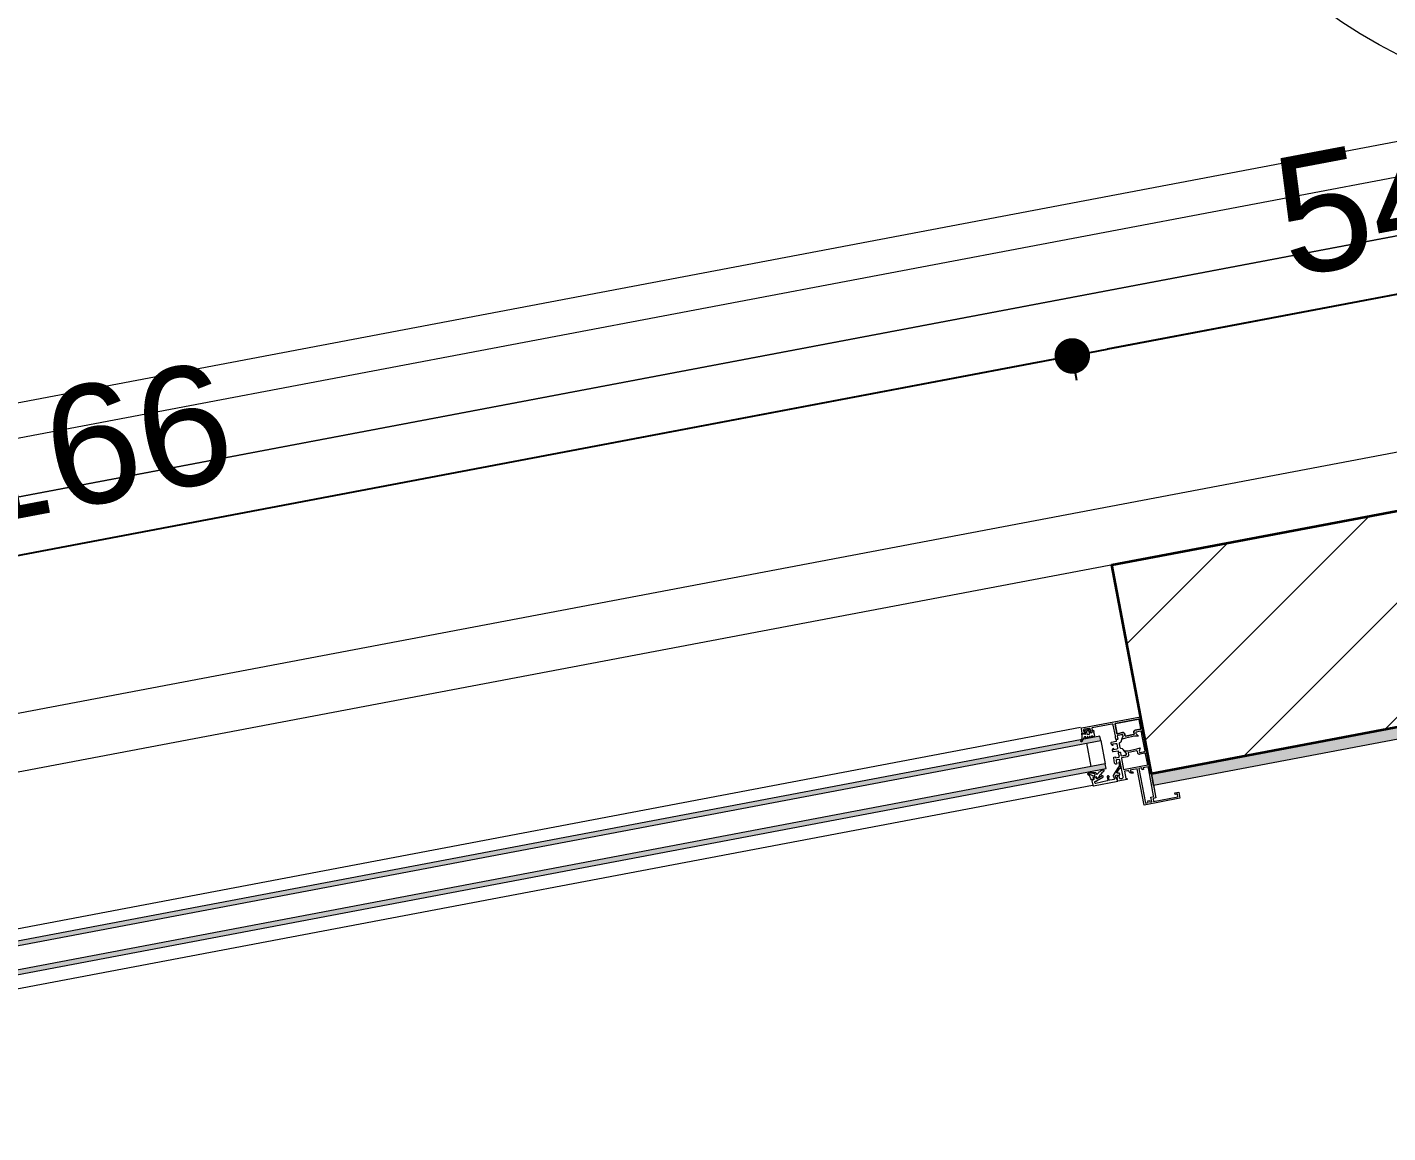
# Model space of a CAD drawing. Header units: centimetres. Extents: x 56941 to 84569, y -27946 to -11680.
# Drawn here: x 58206.9 to 58322.1, y -23819.9 to -23726.3 of the extents above; entities that cross this region are included whole.
import ezdxf

# ---------------------------------------------------------------- set-up
doc = ezdxf.new("R2010")
doc.units = ezdxf.units.CM
doc.header["$LTSCALE"] = 50.8
doc.header["$PDMODE"] = 1
doc.header["$PDSIZE"] = -2
doc.layers.get('0').update_dxf_attribs({"lineweight": 18})
for name, color, linetype, lineweight in [('0-PROJET-COTATIONS', 7, 'Continuous', 13), ('0-PROJET-DESSINS CRÉES', 7, 'Continuous', 9), ('0-PROJET-ISOLATION', 7, 'Continuous', 13), ('0-PROJET-MENUISERIES EXT', 7, 'Continuous', 5), ('0-PROJET-MUR BETON', 7, 'Continuous', 35), ('0-PROJET-NGF', 7, 'Continuous', 5)]:
    doc.layers.add(name, color=color, linetype=linetype, lineweight=lineweight)
doc.styles.add('Arial', font='Arial')
doc.styles.add('Futura Std Book', font='Futura Std Book')
doc.styles.add('Helvetica', font='Helvetica')
doc.dimstyles.new('IS cotation 1_20ème', dxfattribs={"dimtxt": 10.08724, "dimasz": 3.007568, "dimexe": 1, "dimexo": 15.875, "dimgap": 3, "dimtad": 1, "dimdec": 1, "dimtxsty": 'Helvetica', "dimblk": 'DOT', "dimblk1": 'DOT', "dimblk2": 'DOT', "dimcen": 0, "dimdle": 10, "dimazin": 0, "dimtfac": 1, "dimtdec": 1, "dimtix": 1, "dimtmove": 0, "dimatfit": 0, "dimldrblk": 'VW_FILLEDARROW', "dimfxl": 0, "dimfrac": 2, "dimtolj": 1, "dimarcsym": 0})

# ---------------------------------------------------------------- blocks, each defined once
blk = doc.blocks.new('Groupe-217-1')
at = {"color": 7, "lineweight": 13, "flags": 128}
blk.add_lwpolyline([(19483.99, -45876.03), (19483.39, -45876.14), (19483.41, -45876.23, 0.363988), (19483.49, -45876.29), (19483.62, -45876.29), (19483.64, -45876.39), (19483.57, -45876.4, -0.364152), (19483.29, -45876.24, 0.36415), (19483.18, -45876.18), (19482.91, -45876.23), (19483.02, -45876.84), (19483.12, -45876.82), (19483.14, -45876.92), (19482.35, -45877.07), (19482.29, -45876.73), (19482.38, -45876.61), (19482.43, -45876.59), (19482.47, -45876.77), (19482.47, -45876.79), (19482.49, -45876.81), (19482.5, -45876.83), (19482.52, -45876.84), (19482.54, -45876.85), (19482.56, -45876.85), (19482.59, -45876.85), (19482.71, -45876.83), (19482.73, -45876.82), (19482.75, -45876.81), (19482.77, -45876.79), (19482.78, -45876.78), (19482.79, -45876.75), (19482.79, -45876.73), (19482.79, -45876.71), (19482.53, -45875.3), (19482.52, -45875.28), (19482.51, -45875.26), (19482.49, -45875.25), (19482.47, -45875.24), (19482.45, -45875.23), (19482.43, -45875.22), (19482.41, -45875.23), (19482.28, -45875.25), (19482.26, -45875.26), (19482.24, -45875.27), (19482.22, -45875.28), (19482.21, -45875.3), (19482.2, -45875.32), (19482.2, -45875.34), (19482.2, -45875.37), (19482.25, -45875.61), (19482.2, -45875.62), (19482.18, -45875.62), (19482.15, -45875.62), (19482.13, -45875.61), (19482.12, -45875.6), (19482.1, -45875.58), (19482.09, -45875.56), (19482.08, -45875.54), (19482, -45875.1), (19482, -45875.08), (19482, -45875.07), (19482.01, -45875.06), (19482.02, -45875.05), (19482.04, -45875.04), (19482.14, -45875.02), (19482.15, -45875.1), (19482.43, -45875.05), (19482.45, -45875.04), (19482.46, -45875.03), (19482.47, -45875.01), (19482.47, -45874.99), (19482.46, -45874.96), (19482.47, -45874.96), (19482.47, -45874.95), (19482.48, -45874.93), (19482.47, -45874.89), (19482.46, -45874.87), (19482.45, -45874.86), (19482.44, -45874.86), (19482.41, -45874.68), (19482.41, -45874.66), (19482.42, -45874.65), (19482.43, -45874.64), (19482.53, -45874.62), (19482.54, -45874.62), (19482.56, -45874.63), (19482.56, -45874.65), (19482.61, -45874.88), (19482.62, -45874.9), (19482.63, -45874.91), (19482.65, -45874.92), (19482.67, -45874.92), (19483.05, -45874.85), (19483.07, -45874.84), (19483.08, -45874.83), (19483.09, -45874.81), (19483.09, -45874.79), (19483.08, -45874.72), (19482.9, -45874.51), (19482.89, -45874.51), (19482.89, -45874.5), (19482.9, -45874.49), (19482.9, -45874.49), (19482.91, -45874.49), (19483.2, -45874.49), (19483.96, -45874.34), (19484.23, -45874.24), (19484.23, -45874.24), (19484.24, -45874.24), (19484.25, -45874.24), (19484.25, -45874.25), (19484.25, -45874.26), (19484.16, -45874.52), (19484.17, -45874.59), (19484.18, -45874.6), (19484.19, -45874.62), (19484.21, -45874.63), (19484.23, -45874.63), (19484.61, -45874.55), (19484.63, -45874.55), (19484.64, -45874.53), (19484.65, -45874.51), (19484.65, -45874.5), (19484.61, -45874.26), (19484.39, -45873.11), (19484.35, -45872.87), (19484.34, -45872.86), (19484.32, -45872.84), (19484.31, -45872.83), (19484.29, -45872.83), (19483.9, -45872.91), (19483.89, -45872.91), (19483.87, -45872.93), (19483.86, -45872.95), (19483.86, -45872.97), (19483.88, -45873.03), (19484.06, -45873.24), (19484.06, -45873.25), (19484.06, -45873.26), (19484.06, -45873.26), (19484.05, -45873.27), (19484.05, -45873.27), (19483.76, -45873.27), (19482.99, -45873.42), (19482.72, -45873.52), (19482.72, -45873.52), (19482.71, -45873.52), (19482.71, -45873.51), (19482.7, -45873.51), (19482.7, -45873.5), (19482.8, -45873.24), (19482.78, -45873.17), (19482.78, -45873.15), (19482.76, -45873.14), (19482.74, -45873.13), (19482.73, -45873.13), (19482.34, -45873.2), (19482.32, -45873.21), (19482.31, -45873.22), (19482.3, -45873.24), (19482.3, -45873.26), (19482.35, -45873.5), (19482.35, -45873.51), (19482.34, -45873.52), (19482.32, -45873.53), (19482.22, -45873.55), (19482.21, -45873.55), (19482.2, -45873.54), (19482.19, -45873.53), (19482.15, -45873.34), (19482.14, -45873.24), (19481.96, -45872.32), (19481.95, -45872.29), (19481.94, -45872.27), (19481.92, -45872.25), (19481.9, -45872.24), (19481.87, -45872.24), (19481.84, -45872.24), (19480.18, -45872.55), (19480.17, -45872.56), (19480.15, -45872.57), (19480.14, -45872.59), (19480.14, -45872.61), (19480.17, -45872.73), (19480.17, -45872.75), (19480.19, -45872.76), (19480.2, -45872.77), (19480.22, -45872.77), (19480.25, -45872.76), (19480.27, -45872.76), (19480.29, -45872.77), (19480.3, -45872.79), (19480.31, -45872.8), (19480.32, -45872.82), (19480.32, -45872.84), (19480.31, -45872.86), (19480.29, -45872.87), (19480.28, -45872.88), (19480.02, -45872.93), (19480, -45872.93), (19479.98, -45872.92), (19479.97, -45872.91), (19479.96, -45872.89), (19479.95, -45872.84), (19480.05, -45872.82), (19480.02, -45872.67), (19480.02, -45872.65), (19480, -45872.63), (19479.98, -45872.61), (19479.96, -45872.6), (19479.93, -45872.59), (19479.91, -45872.6), (19479.51, -45872.67), (19479.49, -45872.68), (19479.47, -45872.69), (19479.45, -45872.71), (19479.44, -45872.73), (19479.43, -45872.76), (19479.43, -45872.79), (19479.46, -45872.93), (19479.56, -45872.92), (19479.57, -45872.96), (19479.57, -45872.98), (19479.56, -45873), (19479.55, -45873.02), (19479.53, -45873.02), (19479.4, -45873.05), (19479.38, -45873.05), (19479.36, -45873.04), (19479.35, -45873.03), (19479.34, -45873.01), (19479.27, -45872.61), (19479.27, -45872.59), (19479.28, -45872.58), (19479.29, -45872.56), (19479.31, -45872.56), (19484.27, -45871.62), (19484.32, -45871.88), (19484.49, -45872.79), (19484.51, -45872.89), (19484.82, -45874.51), (19484.82, -45874.54), (19485.12, -45876.08), (19485.57, -45878.49), (19485.33, -45878.54), (19485.37, -45878.79), (19487.44, -45878.4), (19487.39, -45878.15), (19487.19, -45878.19), (19487.17, -45878.07), (19487.52, -45878), (19487.61, -45878.51), (19484.57, -45879.09)], format="xyb", close=True, dxfattribs=at)
for points in [[(19482.92, -45873.05), (19482.93, -45873.08), (19482.95, -45873.21), (19482.96, -45873.23), (19482.97, -45873.24), (19482.99, -45873.25), (19483.01, -45873.25), (19483.68, -45873.12), (19483.7, -45873.11), (19483.71, -45873.1), (19483.72, -45873.08), (19483.72, -45873.06), (19483.7, -45872.94), (19483.69, -45872.9), (19483.7, -45872.87), (19483.71, -45872.84), (19483.73, -45872.81), (19483.75, -45872.79), (19483.78, -45872.77), (19483.82, -45872.76), (19484.26, -45872.68), (19484.28, -45872.67), (19484.29, -45872.66), (19484.3, -45872.64), (19484.3, -45872.62), (19484.15, -45871.85), (19484.14, -45871.83), (19484.13, -45871.82), (19484.11, -45871.81), (19484.09, -45871.81), (19482.15, -45872.18), (19482.13, -45872.19), (19482.12, -45872.2), (19482.11, -45872.22), (19482.11, -45872.24), (19482.25, -45873.01), (19482.26, -45873.02), (19482.27, -45873.04), (19482.29, -45873.05), (19482.31, -45873.05), (19482.75, -45872.96), (19482.79, -45872.96), (19482.82, -45872.96), (19482.85, -45872.98), (19482.88, -45873), (19482.9, -45873.02)], [(19482.75, -45872.96), (19482.31, -45873.05), (19482.29, -45873.05), (19482.27, -45873.04), (19482.26, -45873.02), (19482.25, -45873.01), (19482.11, -45872.24), (19482.11, -45872.22), (19482.12, -45872.2), (19482.13, -45872.19), (19482.15, -45872.18), (19484.09, -45871.81), (19484.11, -45871.81), (19484.13, -45871.82), (19484.14, -45871.83), (19484.15, -45871.85), (19484.3, -45872.62), (19484.3, -45872.64), (19484.29, -45872.66), (19484.28, -45872.67), (19484.26, -45872.68), (19483.82, -45872.76), (19483.78, -45872.77), (19483.75, -45872.79), (19483.73, -45872.81), (19483.71, -45872.84), (19483.7, -45872.87), (19483.69, -45872.9), (19483.7, -45872.94), (19483.72, -45873.06), (19483.72, -45873.08), (19483.71, -45873.1), (19483.7, -45873.11), (19483.68, -45873.12), (19483.01, -45873.25), (19482.99, -45873.25), (19482.97, -45873.24), (19482.96, -45873.23), (19482.95, -45873.21), (19482.93, -45873.08), (19482.92, -45873.05), (19482.9, -45873.02), (19482.88, -45873), (19482.85, -45872.98), (19482.82, -45872.96), (19482.79, -45872.96)], [(19482.53, -45874.62), (19482.54, -45874.62), (19482.56, -45874.63), (19482.56, -45874.65), (19482.61, -45874.88), (19482.62, -45874.9), (19482.63, -45874.91), (19482.65, -45874.92), (19482.67, -45874.92), (19483.02, -45874.86), (19483.04, -45874.84), (19483.06, -45874.82), (19483.08, -45874.8), (19483.08, -45874.77), (19483.08, -45874.74), (19483.07, -45874.72), (19483.06, -45874.69), (19482.8, -45874.4), (19482.78, -45874.37), (19482.75, -45874.34), (19482.72, -45874.33), (19482.61, -45874.3), (19482.59, -45874.29), (19482.57, -45874.27), (19482.55, -45874.25), (19482.54, -45874.22), (19482.48, -45873.9), (19482.48, -45873.87), (19482.49, -45873.85), (19482.5, -45873.82), (19482.52, -45873.81), (19482.6, -45873.74), (19482.63, -45873.71), (19482.65, -45873.68), (19482.66, -45873.64), (19482.79, -45873.27), (19482.79, -45873.25), (19482.79, -45873.22), (19482.78, -45873.19), (19482.77, -45873.17), (19482.74, -45873.15), (19482.72, -45873.14), (19482.69, -45873.14), (19482.34, -45873.2), (19482.32, -45873.21), (19482.31, -45873.22), (19482.3, -45873.24), (19482.3, -45873.26), (19482.35, -45873.5), (19482.35, -45873.51), (19482.34, -45873.52), (19482.32, -45873.53), (19482.24, -45873.55), (19482.23, -45873.55), (19482.21, -45873.57), (19482.2, -45873.59), (19482.2, -45873.61), (19482.22, -45873.71), (19481.8, -45873.79), (19481.78, -45873.8), (19481.77, -45873.81), (19481.76, -45873.83), (19481.76, -45873.85), (19481.78, -45873.93), (19481.79, -45873.95), (19481.8, -45873.97), (19481.82, -45873.99), (19481.84, -45874), (19481.87, -45874.01), (19481.95, -45874.02), (19481.93, -45873.92), (19482.15, -45873.87), (19482.18, -45873.87), (19482.21, -45873.88), (19482.23, -45873.89), (19482.25, -45873.91), (19482.26, -45873.93), (19482.27, -45873.95), (19482.33, -45874.25), (19482.33, -45874.27), (19482.32, -45874.3), (19482.31, -45874.32), (19482.29, -45874.34), (19482.27, -45874.36), (19482.25, -45874.37), (19482.02, -45874.41), (19482, -45874.31), (19481.93, -45874.34), (19481.91, -45874.36), (19481.89, -45874.38), (19481.88, -45874.4), (19481.87, -45874.43), (19481.88, -45874.45), (19481.89, -45874.53), (19481.9, -45874.55), (19481.91, -45874.57), (19481.93, -45874.57), (19481.95, -45874.57), (19482.37, -45874.49), (19482.39, -45874.6), (19482.4, -45874.62), (19482.41, -45874.63), (19482.43, -45874.64), (19482.45, -45874.64)], [(19481.87, -45876.96), (19481.68, -45876.99), (19481.66, -45876.99), (19481.64, -45876.98), (19481.62, -45876.97), (19481.62, -45876.95), (19481.57, -45876.72), (19481.63, -45876.71), (19481.58, -45876.65), (19481.57, -45876.63), (19481.55, -45876.62), (19481.53, -45876.62), (19481.5, -45876.62), (19481.48, -45876.63), (19481.46, -45876.64), (19481.45, -45876.66), (19481.44, -45876.68), (19481.44, -45876.7), (19481.49, -45876.98), (19481.49, -45877), (19481.48, -45877.02), (19481.47, -45877.03), (19481.45, -45877.04), (19480.5, -45877.26), (19480.47, -45877.26), (19480.45, -45877.26), (19480.42, -45877.24), (19480.4, -45877.22), (19480.39, -45877.2), (19480.39, -45877.17), (19480.39, -45877.14), (19480.4, -45877.12), (19480.42, -45877.09), (19480.44, -45877.08), (19480.47, -45877.07), (19480.52, -45877.06), (19480.52, -45877.06), (19480.53, -45877.06), (19480.53, -45877.05), (19480.53, -45877.06), (19480.53, -45877.05), (19481.08, -45876.73), (19481.08, -45876.73), (19481.1, -45876.71), (19481.11, -45876.7), (19481.11, -45876.67), (19481.1, -45876.64), (19481.09, -45876.63), (19481.08, -45876.61), (19481.06, -45876.6), (19481.04, -45876.6), (19481.03, -45876.61), (19481.03, -45876.61), (19480.6, -45876.86), (19480.6, -45876.86), (19480.58, -45876.87), (19480.56, -45876.87), (19480.55, -45876.86), (19480.53, -45876.85), (19480.53, -45876.83), (19480.51, -45876.76), (19480.5, -45876.74), (19480.49, -45876.72), (19480.47, -45876.72), (19480.45, -45876.72), (19480.35, -45876.73), (19480.34, -45876.74), (19480.32, -45876.75), (19480.31, -45876.77), (19480.31, -45876.79), (19480.33, -45876.89), (19480.33, -45876.91), (19480.33, -45876.93), (19480.31, -45876.94), (19480.29, -45876.95), (19480.19, -45876.97), (19480.18, -45876.97), (19480.16, -45876.99), (19480.16, -45877.01), (19480.16, -45877.03), (19480.23, -45877.42), (19480.24, -45877.44), (19480.25, -45877.45), (19480.27, -45877.46), (19480.29, -45877.46), (19482.35, -45877.07), (19482.33, -45876.97), (19482.32, -45876.97), (19482.3, -45876.97), (19482.28, -45876.96), (19482.27, -45876.94), (19482.15, -45876.7), (19482.14, -45876.67), (19482.14, -45876.65), (19482.15, -45876.62), (19482.16, -45876.6), (19482.18, -45876.58), (19482.2, -45876.56), (19482.23, -45876.56), (19482.5, -45876.53), (19482.52, -45876.52), (19482.52, -45876.51), (19482.5, -45876.43), (19482.5, -45876.41), (19482.49, -45876.39), (19482.47, -45876.39), (19482.45, -45876.38), (19482.33, -45876.4), (19482.31, -45876.4), (19482.29, -45876.39), (19482.28, -45876.37), (19482.27, -45876.36), (19482.27, -45876.34), (19482.28, -45876.32), (19482.52, -45875.97), (19482.53, -45875.96), (19482.54, -45875.96), (19482.55, -45875.97), (19482.59, -45876), (19482.59, -45876), (19482.6, -45876), (19482.6, -45876), (19482.6, -45876), (19482.61, -45875.99), (19482.54, -45875.67), (19482.54, -45875.66), (19482.53, -45875.65), (19482.52, -45875.64), (19482.5, -45875.62), (19482.49, -45875.6), (19482.47, -45875.5), (19482.47, -45875.48), (19482.46, -45875.48), (19482.45, -45875.47), (19482.44, -45875.47), (19482.43, -45875.48), (19482.43, -45875.48), (19482.42, -45875.49), (19482.42, -45875.5), (19482.46, -45875.7), (19482.46, -45875.75), (19482.46, -45875.8), (19482.44, -45875.84), (19482.42, -45875.89), (19482.39, -45875.92), (19481.98, -45876.53), (19481.97, -45876.55), (19481.96, -45876.58), (19481.96, -45876.61), (19481.96, -45876.65), (19481.97, -45876.68), (19482.06, -45876.86), (19482.06, -45876.87), (19482.06, -45876.89), (19482.05, -45876.91), (19482.04, -45876.92), (19482.02, -45876.93)], [(19484.88, -45875.68), (19484.7, -45874.75), (19484.69, -45874.73), (19484.68, -45874.72), (19484.66, -45874.71), (19484.64, -45874.71), (19484.2, -45874.79), (19484.17, -45874.8), (19484.13, -45874.79), (19484.1, -45874.78), (19484.07, -45874.76), (19484.05, -45874.74), (19484.04, -45874.71), (19484.03, -45874.67), (19484, -45874.55), (19483.99, -45874.53), (19483.98, -45874.52), (19483.96, -45874.51), (19483.94, -45874.51), (19483.27, -45874.63), (19483.26, -45874.64), (19483.24, -45874.65), (19483.23, -45874.67), (19483.23, -45874.69), (19483.26, -45874.82), (19483.26, -45874.85), (19483.26, -45874.89), (19483.24, -45874.92), (19483.23, -45874.95), (19483.2, -45874.97), (19483.17, -45874.99), (19483.14, -45875), (19482.7, -45875.08), (19482.68, -45875.09), (19482.67, -45875.1), (19482.66, -45875.12), (19482.66, -45875.14), (19482.83, -45876.07)], [(19480.15, -45876.96), (19480.13, -45876.96), (19480.12, -45876.96), (19480.11, -45876.95), (19480.07, -45876.86), (19480.04, -45876.78), (19480.02, -45876.73), (19479.99, -45876.68), (19479.95, -45876.63), (19479.91, -45876.59), (19479.87, -45876.55), (19479.86, -45876.55), (19479.84, -45876.53), (19479.83, -45876.51), (19479.82, -45876.48), (19479.82, -45876.45), (19479.82, -45876.42), (19479.83, -45876.4), (19479.85, -45876.38), (19479.87, -45876.36), (19479.89, -45876.34), (19479.92, -45876.34), (19480.09, -45876.31), (19480.11, -45876.3), (19480.14, -45876.3), (19480.17, -45876.3), (19480.43, -45876.33), (19480.45, -45876.34), (19480.48, -45876.35), (19480.5, -45876.36), (19480.51, -45876.39), (19480.52, -45876.41), (19480.52, -45876.43), (19480.53, -45876.45), (19480.54, -45876.47), (19480.56, -45876.48), (19480.58, -45876.48), (19480.6, -45876.47), (19480.61, -45876.46), (19480.63, -45876.45), (19480.67, -45876.39), (19480.73, -45876.33), (19480.78, -45876.28), (19480.84, -45876.24), (19480.9, -45876.19), (19480.97, -45876.16), (19481.02, -45876.14), (19481.03, -45876.13), (19481.05, -45876.12), (19481.06, -45876.12), (19481.08, -45876.12), (19481.11, -45876.12), (19481.13, -45876.12), (19481.14, -45876.14), (19481.16, -45876.15), (19481.17, -45876.17), (19481.17, -45876.2), (19481.16, -45876.22), (19481.15, -45876.23), (19481.07, -45876.3), (19481, -45876.36), (19480.93, -45876.44), (19480.87, -45876.52), (19480.81, -45876.59), (19480.78, -45876.64), (19480.73, -45876.72), (19480.66, -45876.8), (19480.62, -45876.85), (19480.61, -45876.86), (19480.6, -45876.86), (19480.59, -45876.86), (19480.58, -45876.86), (19480.57, -45876.85), (19480.57, -45876.84), (19480.55, -45876.73), (19480.54, -45876.72), (19480.53, -45876.71), (19480.52, -45876.7), (19480.51, -45876.7), (19480.3, -45876.75), (19480.28, -45876.75), (19480.27, -45876.76), (19480.27, -45876.77), (19480.27, -45876.79), (19480.3, -45876.87), (19480.3, -45876.88), (19480.3, -45876.9), (19480.29, -45876.91)], [(19480.2, -45876.6), (19480.22, -45876.61), (19480.24, -45876.62), (19480.27, -45876.62), (19480.36, -45876.6), (19480.38, -45876.59), (19480.4, -45876.58), (19480.41, -45876.56), (19480.42, -45876.54), (19480.42, -45876.52), (19480.42, -45876.5), (19480.41, -45876.48), (19480.39, -45876.46), (19480.37, -45876.45), (19480.35, -45876.44), (19480.1, -45876.4), (19480.08, -45876.4), (19480.06, -45876.39), (19480.05, -45876.4), (19479.94, -45876.41), (19479.92, -45876.41), (19479.9, -45876.42), (19479.89, -45876.43), (19479.89, -45876.45), (19479.89, -45876.47), (19479.9, -45876.49), (19479.91, -45876.5), (19479.93, -45876.51), (19479.95, -45876.51), (19480, -45876.51), (19480.05, -45876.52), (19480.1, -45876.54), (19480.14, -45876.56), (19480.18, -45876.59)], [(19484.96, -45876.11), (19484.91, -45875.85), (19484.5, -45875.93), (19484.52, -45876.08), (19484.41, -45876.1), (19484.38, -45875.95), (19484.13, -45876), (19484.69, -45878.92), (19484.93, -45878.87), (19484.9, -45878.72), (19485.02, -45878.7), (19485.05, -45878.85), (19485.23, -45878.81), (19485.15, -45878.42), (19485.39, -45878.38), (19485.38, -45878.31)]]:
    blk.add_lwpolyline(points, close=True, dxfattribs=at)
at = {"lineweight": 13}
for points in [[(19479.31, -45873.04, 0), (19479.31, -45873.03, 0), (19479.31, -45873.02, 0), (19479.31, -45873.02, 0), (19479.32, -45873.01, 0), (19479.33, -45873, 0), (19479.33, -45873, 0), (19479.34, -45873, 0), (19479.36, -45873.08, 0), (19479.52, -45873.04, 0), (19479.52, -45873.05, 0), (19479.53, -45873.06, 0), (19479.53, -45873.07, 0), (19479.54, -45873.07, 0), (19479.55, -45873.08, 0), (19479.55, -45873.08, 0), (19479.56, -45873.08, 0), (19479.57, -45873.08, 0), (19479.58, -45873.08, 0), (19479.59, -45873.08, 0), (19479.6, -45873.08, 0), (19479.6, -45873.07, 0), (19479.61, -45873.07, 0), (19479.62, -45873.06, 0), (19479.62, -45873.05, 0), (19479.62, -45873.04, 0), (19479.62, -45873.03, 0), (19479.62, -45873.03, 0), (19479.6, -45872.9, 0), (19479.56, -45872.91, 0), (19479.55, -45872.91, 0), (19479.54, -45872.9, 0), (19479.54, -45872.9, 0), (19479.53, -45872.9, 0), (19479.53, -45872.89, 0), (19479.52, -45872.89, 0), (19479.52, -45872.88, 0), (19479.52, -45872.87, 0), (19479.52, -45872.87, 0), (19479.53, -45872.86, 0), (19479.61, -45872.74, 0), (19479.62, -45872.73, 0), (19479.62, -45872.72, 0), (19479.63, -45872.72, 0), (19479.64, -45872.72, 0), (19479.9, -45872.67, 0), (19479.91, -45872.67, 0), (19479.92, -45872.67, 0), (19479.93, -45872.67, 0), (19479.94, -45872.67, 0), (19480.06, -45872.76, 0), (19480.07, -45872.76, 0), (19480.07, -45872.77, 0), (19480.07, -45872.77, 0), (19480.07, -45872.78, 0), (19480.07, -45872.79, 0), (19480.07, -45872.8, 0), (19480.07, -45872.8, 0), (19480.06, -45872.81, 0), (19480.06, -45872.81, 0), (19480.05, -45872.81, 0), (19480.01, -45872.82, 0), (19480.03, -45872.95, 0), (19480.04, -45872.96, 0), (19480.04, -45872.96, 0), (19480.05, -45872.97, 0), (19480.05, -45872.98, 0), (19480.06, -45872.98, 0), (19480.07, -45872.99, 0), (19480.08, -45872.99, 0), (19480.08, -45872.99, 0), (19480.09, -45872.99, 0), (19480.1, -45872.98, 0), (19480.11, -45872.98, 0), (19480.12, -45872.97, 0), (19480.12, -45872.97, 0), (19480.13, -45872.96, 0), (19480.13, -45872.95, 0), (19480.13, -45872.94, 0), (19480.13, -45872.94, 0), (19480.13, -45872.93, 0), (19480.3, -45872.9, 0), (19480.36, -45873.2, 0), (19480.31, -45873.31, 0), (19480.31, -45873.32, 0), (19480.3, -45873.33, 0), (19480.3, -45873.33, 0), (19480.29, -45873.34, 0), (19480.28, -45873.34, 0), (19480.27, -45873.34, 0), (19480.26, -45873.34, 0), (19480.26, -45873.34, 0), (19480.25, -45873.33, 0), (19480.24, -45873.33, 0), (19480.24, -45873.32, 0), (19480.2, -45873.26, 0), (19480.2, -45873.25, 0), (19480.19, -45873.25, 0), (19480.18, -45873.24, 0), (19480.18, -45873.24, 0), (19480.17, -45873.24, 0), (19480.16, -45873.24, 0), (19480.15, -45873.24, 0), (19480.15, -45873.24, 0), (19480.14, -45873.25, 0), (19480.13, -45873.26, 0), (19480.13, -45873.26, 0), (19480.13, -45873.27, 0), (19480.12, -45873.34, 0), (19480.11, -45873.35, 0), (19480.11, -45873.36, 0), (19480.11, -45873.36, 0), (19480.1, -45873.37, 0), (19480.09, -45873.37, 0), (19480.08, -45873.38, 0), (19480.08, -45873.38, 0), (19480.07, -45873.38, 0), (19480.06, -45873.37, 0), (19480.05, -45873.37, 0), (19480.05, -45873.36, 0), (19480.04, -45873.36, 0), (19480.01, -45873.29, 0), (19480, -45873.29, 0), (19480, -45873.28, 0), (19479.99, -45873.28, 0), (19479.98, -45873.28, 0), (19479.97, -45873.28, 0), (19479.96, -45873.28, 0), (19479.96, -45873.28, 0), (19479.95, -45873.28, 0), (19479.94, -45873.29, 0), (19479.94, -45873.29, 0), (19479.93, -45873.3, 0), (19479.93, -45873.31, 0), (19479.92, -45873.38, 0), (19479.92, -45873.39, 0), (19479.91, -45873.39, 0), (19479.91, -45873.4, 0), (19479.9, -45873.41, 0), (19479.9, -45873.41, 0), (19479.89, -45873.41, 0), (19479.88, -45873.41, 0), (19479.87, -45873.41, 0), (19479.86, -45873.41, 0), (19479.86, -45873.41, 0), (19479.85, -45873.4, 0), (19479.85, -45873.39, 0), (19479.81, -45873.33, 0), (19479.8, -45873.33, 0), (19479.8, -45873.32, 0), (19479.79, -45873.32, 0), (19479.78, -45873.31, 0), (19479.78, -45873.31, 0), (19479.77, -45873.31, 0), (19479.76, -45873.32, 0), (19479.75, -45873.32, 0), (19479.75, -45873.32, 0), (19479.74, -45873.33, 0), (19479.74, -45873.34, 0), (19479.74, -45873.35, 0), (19479.72, -45873.42, 0), (19479.72, -45873.42, 0), (19479.72, -45873.43, 0), (19479.71, -45873.44, 0), (19479.71, -45873.44, 0), (19479.7, -45873.45, 0), (19479.69, -45873.45, 0), (19479.68, -45873.45, 0), (19479.68, -45873.45, 0), (19479.67, -45873.45, 0), (19479.66, -45873.44, 0), (19479.66, -45873.44, 0), (19479.65, -45873.43, 0), (19479.65, -45873.43, 0), (19479.64, -45873.42, 0), (19479.63, -45873.35, 0), (19479.63, -45873.34, 0), (19479.63, -45873.33, 0), (19479.62, -45873.33, 0), (19479.61, -45873.32, 0), (19479.61, -45873.32, 0), (19479.6, -45873.31, 0), (19479.59, -45873.31, 0), (19479.58, -45873.31, 0), (19479.57, -45873.31, 0), (19479.57, -45873.31, 0), (19479.56, -45873.31, 0), (19479.55, -45873.32, 0), (19479.55, -45873.33, 0), (19479.54, -45873.33, 0), (19479.3, -45873.71, 0), (19479.3, -45873.72, 0), (19479.29, -45873.73, 0), (19479.29, -45873.73, 0), (19479.28, -45873.73, 0), (19479.27, -45873.73, 0), (19479.26, -45873.73, 0), (19479.26, -45873.73, 0), (19479.25, -45873.73, 0), (19479.24, -45873.72, 0), (19479.24, -45873.72, 0), (19479.23, -45873.71, 0), (19479.23, -45873.7, 0), (19479.23, -45873.69, 0), (19479.23, -45873.69, 0), (19479.23, -45873.68, 0), (19479.31, -45873.45, 0), (19479.32, -45873.43, 0), (19479.33, -45873.4, 0), (19479.33, -45873.38, 0), (19479.33, -45873.35, 0), (19479.33, -45873.33, 0), (19479.33, -45873.3, 0), (19479.33, -45873.28, 0), (19479.31, -45873.04, 0)], [(19479.7, -45872.88, 0), (19479.73, -45873.08, 0), (19479.74, -45873.08, 0), (19479.74, -45873.09, 0), (19479.74, -45873.1, 0), (19479.75, -45873.11, 0), (19479.76, -45873.11, 0), (19479.77, -45873.11, 0), (19479.77, -45873.12, 0), (19479.78, -45873.12, 0), (19479.79, -45873.12, 0), (19479.91, -45873.09, 0), (19479.92, -45873.09, 0), (19479.93, -45873.09, 0), (19479.93, -45873.08, 0), (19479.94, -45873.08, 0), (19479.94, -45873.07, 0), (19479.95, -45873.06, 0), (19479.95, -45873.05, 0), (19479.95, -45873.04, 0), (19479.95, -45873.03, 0), (19479.91, -45872.84, 0), (19479.91, -45872.83, 0), (19479.91, -45872.82, 0), (19479.9, -45872.81, 0), (19479.89, -45872.81, 0), (19479.89, -45872.8, 0), (19479.88, -45872.8, 0), (19479.87, -45872.8, 0), (19479.86, -45872.8, 0), (19479.85, -45872.8, 0), (19479.74, -45872.82, 0), (19479.73, -45872.82, 0), (19479.72, -45872.83, 0), (19479.71, -45872.83, 0), (19479.71, -45872.84, 0), (19479.7, -45872.85, 0), (19479.7, -45872.85, 0), (19479.7, -45872.86, 0), (19479.69, -45872.87, 0), (19479.7, -45872.88, 0)]]:
    blk.add_polyline3d(points, dxfattribs=at)
at = {"layer": '0-PROJET-ISOLATION', "lineweight": 13}
blk.add_line((19484.82, -45874.53), (19485.45, -45877.82), dxfattribs=at)
blk = doc.blocks.new('Groupe-218-1')
at = {"color": 7, "lineweight": 13, "flags": 128}
blk.add_lwpolyline([(19480.27, -45876.79), (19480.27, -45876.77), (19480.27, -45876.76), (19480.28, -45876.75), (19480.3, -45876.75)], dxfattribs=at)
blk.add_blockref('Groupe-217-1', (0, 0))
blk = doc.blocks.new('Groupe-260-1')
at = {"layer": '0-PROJET-DESSINS CRÉES', "color": 253, "linetype": 'Continuous', "lineweight": 5, "flags": 128}
for points in [[(19512.03, -45726.82), (19530.85, -45826.19), (19324.52, -45865.27), (19305.7, -45765.9)], [(19508.03, -45732.54), (19525.03, -45822.33), (19323.61, -45860.47), (19306.61, -45770.69)], [(19505.62, -45735.98), (19521.54, -45820.01), (19326.01, -45857.04), (19310.1, -45773.01)], [(19530.83, -45826.2), (19535.09, -45848.68), (19328.76, -45887.75), (19324.5, -45865.27)], [(19526.83, -45831.92), (19529.27, -45844.81), (19332.76, -45882.03), (19330.32, -45869.13)]]:
    blk.add_lwpolyline(points, close=True, dxfattribs=at)
blk = doc.blocks.new('Groupe-340-1')
at = {"layer": '0-PROJET-NGF', "linetype": 'Continuous', "lineweight": 0}
blk.add_hatch(color=7, dxfattribs=at).paths.add_polyline_path([(19519.12, -45817.78), (19529.43, -45818.68), (19520.05, -45823.06)])
at = {"layer": '0-PROJET-NGF', "color": 7, "lineweight": 5, "flags": 128}
blk.add_lwpolyline([(19529.43, -45818.68), (19527.61, -45818.98), (19525.78, -45819.19), (19523.94, -45819.31), (19522.1, -45819.34), (19520.26, -45819.28), (19518.43, -45819.12), (19516.6, -45818.88), (19514.79, -45818.55), (19513, -45818.13), (19511.23, -45817.62), (19509.48, -45817.03), (19507.77, -45816.35), (19506.09, -45815.59), (19504.46, -45814.75), (19502.86, -45813.82), (19501.31, -45812.82), (19499.82, -45811.75), (19498.38, -45810.6), (19496.99, -45809.39), (19495.67, -45808.11), (19494.41, -45806.76), (19493.22, -45805.36), (19492.1, -45803.89), (19491.06, -45802.38), (19490.09, -45800.81), (19489.19, -45799.2), (19488.38, -45797.55), (19487.65, -45795.86), (19487, -45794.14), (19486.44, -45792.38), (19485.96, -45790.6), (19485.58, -45788.8), (19485.28, -45786.98), (19485.07, -45785.16), (19484.95, -45783.32), (19484.92, -45781.48), (19484.98, -45779.64), (19485.14, -45777.8), (19485.38, -45775.97), (19485.71, -45774.16), (19486.13, -45772.37), (19486.64, -45770.6), (19487.23, -45768.86), (19487.91, -45767.14), (19488.67, -45765.47), (19489.51, -45763.83), (19490.44, -45762.23), (19491.44, -45760.69), (19492.51, -45759.19), (19493.66, -45757.75), (19494.87, -45756.37), (19496.15, -45755.04), (19497.5, -45753.79), (19498.9, -45752.6), (19500.37, -45751.48), (19501.88, -45750.43), (19503.45, -45749.46), (19505.06, -45748.57), (19506.71, -45747.75), (19508.4, -45747.02), (19510.12, -45746.37), (19511.88, -45745.81), (19513.66, -45745.34), (19515.46, -45744.95)], dxfattribs=at)
at = {"layer": '0-PROJET-NGF', "color": 7, "linetype": 'Continuous', "lineweight": 5, "flags": 128}
blk.add_lwpolyline([(19519.12, -45817.78), (19529.43, -45818.68), (19520.05, -45823.06)], close=True, dxfattribs=at)
at = {"layer": '0-PROJET-NGF', "color": 7, "insert": (19511.96, -45758.25), "char_height": 12.586, "attachment_point": 1, "rotation": 280.7296, "line_spacing_factor": 0.962448, "style": 'Futura Std Book'}
blk.add_mtext('204,45', dxfattribs=at)
blk = doc.blocks.new('_DOT')
at = {"color": 0, "linetype": 'ByBlock', "lineweight": -2}
blk.add_line((-0.5, 0), (-1, 0), dxfattribs=at)
at = {"color": 0, "linetype": 'ByBlock', "const_width": 0.5}
blk.add_lwpolyline([(-0.25, 0, 1), (0.25, 0, 1)], format="xyb", close=True, dxfattribs=at)
blk = doc.blocks.new('*D453')
at = {"layer": '0-PROJET-DESSINS CRÉES', "color": 0, "linetype": 'Continuous', "lineweight": -2}
for p, q in [((58376.41, -23890.62), (58378.46, -23901.43)), ((58375.32, -23901.01), (58282.91, -23918.51)), ((58278.09, -23909.24), (58280.14, -23920.05))]:
    blk.add_line(p, q, dxfattribs=at)
at = {"layer": 'Defpoints', "color": 0}
for p in [(58352, -23761.72), (58271.65, -23875.22), (58279.95, -23919.07)]:
    blk.add_point(p, dxfattribs=at)
at = {"layer": '0-PROJET-DESSINS CRÉES', "color": 0, "lineweight": -2, "xscale": 3.007568359375, "yscale": 3.007568359375, "zscale": 3.007568359375}
for p, rotation in [((58378.27, -23900.45), 10.72359474388783), ((58279.95, -23919.07), 190.7235947438878)]:
    blk.add_blockref('_DOT', p, dxfattribs=dict(at, rotation=rotation))
at = {"layer": '0-PROJET-DESSINS CRÉES', "color": 0, "lineweight": 13, "insert": (58327.62, -23901.87), "char_height": 10.069, "attachment_point": 5, "rotation": 10.7236, "style": 'Arial'}
blk.add_mtext('\\A1;100', dxfattribs=at)
blk = doc.blocks.new('VW_FILLEDARROW')
at = {"linetype": 'Continuous', "lineweight": 0}
blk.add_hatch(color=0, dxfattribs=at).paths.add_polyline_path([(-10.557, 2.829), (0, 0), (-10.557, -2.829)])
at = {"color": 0, "linetype": 'Continuous', "lineweight": 5, "flags": 128}
blk.add_lwpolyline([(-10.557, 2.829), (0, 0), (-10.557, -2.829)], close=True, dxfattribs=at)
blk = doc.blocks.new('*D471')
at = {"layer": '0-PROJET-COTATIONS', "color": 0, "linetype": 'Continuous', "lineweight": -2}
for p, q in [((58295.79, -23756.21), (58295.21, -23753.13)), ((58292.44, -23754.68), (58135.47, -23784.4)), ((58133.05, -23787.79), (58132.7, -23785.95))]:
    blk.add_line(p, q, dxfattribs=at)
at = {"layer": 'Defpoints', "color": 0}
for p in [(58130.09, -23772.19), (58298.75, -23771.8), (58132.51, -23784.96)]:
    blk.add_point(p, dxfattribs=at)
at = {"layer": '0-PROJET-COTATIONS', "color": 0, "lineweight": -2, "xscale": 3.007568359375, "yscale": 3.007568359375, "zscale": 3.007568359375}
for p, rotation in [((58295.4, -23754.12), 10.72359474388785), ((58132.51, -23784.96), 190.7235947438878)]:
    blk.add_blockref('_DOT', p, dxfattribs=dict(at, rotation=rotation))
at = {"layer": '0-PROJET-COTATIONS', "color": 0, "lineweight": 5, "insert": (58212.46, -23761.64), "char_height": 10.087, "attachment_point": 5, "rotation": 10.7236, "style": 'Helvetica'}
blk.add_mtext('\\A1;166', dxfattribs=at)
blk = doc.blocks.new('*D472')
at = {"layer": '0-PROJET-COTATIONS', "color": 0, "linetype": 'Continuous', "lineweight": -2}
for p, q in [((58346.92, -23734.88), (58348.47, -23743.05)), ((58345.7, -23744.59), (58298.35, -23753.56)), ((58295.79, -23756.21), (58295.21, -23753.13))]:
    blk.add_line(p, q, dxfattribs=at)
at = {"layer": 'Defpoints', "color": 0}
for p in [(58349.87, -23750.48), (58295.4, -23754.12), (58298.75, -23771.8)]:
    blk.add_point(p, dxfattribs=at)
at = {"layer": '0-PROJET-COTATIONS', "color": 0, "lineweight": -2, "xscale": 3.007568359375, "yscale": 3.007568359375, "zscale": 3.007568359375}
for p, rotation in [((58348.65, -23744.03), 10.72359474388914), ((58295.4, -23754.12), 190.7235947438891)]:
    blk.add_blockref('_DOT', p, dxfattribs=dict(at, rotation=rotation))
at = {"layer": '0-PROJET-COTATIONS', "color": 0, "lineweight": 5, "insert": (58320.53, -23741.17), "char_height": 10.087, "attachment_point": 5, "rotation": 10.7236, "style": 'Helvetica'}
blk.add_mtext('\\A1;54', dxfattribs=at)

msp = doc.modelspace()

# ---------------------------------------------------------------- hatches: boundary and pattern name
at = {"layer": '0-PROJET-ISOLATION', "linetype": 'Continuous', "lineweight": 0}
msp.add_hatch(color=255, dxfattribs=at).paths.add_polyline_path([(58302.1, -23789.48), (58357.29, -23779.04), (58359.3, -23780.18), (58365.02, -23779.1), (58365.21, -23780.08), (58359.13, -23781.23), (58357.1, -23780.08), (58302.28, -23790.47)])
at = {"layer": '0-PROJET-MENUISERIES EXT', "linetype": 'Continuous', "lineweight": 0}
for points in [[(58142.1, -23816.16), (58297.81, -23786.68), (58297.74, -23786.29), (58142.03, -23815.78)], [(58142.55, -23818.53), (58298.26, -23789.04), (58298.19, -23788.65), (58142.48, -23818.14)]]:
    msp.add_hatch(color=254, dxfattribs=at).paths.add_polyline_path(points)
at = {"layer": '0-PROJET-MUR BETON', "linetype": 'Continuous', "lineweight": 5}
h = msp.add_hatch(dxfattribs=at)
h.set_pattern_fill('hachure A', style=0, pattern_type=2)
h.set_pattern_definition([(45, (38816.9114, 22086.9576), (5.2916667, -4.4097222), [])])
h.paths.add_polyline_path([(58363.85, -23759.48), (58340.78, -23637.62), (58275.67, -23649.95), (58272.32, -23632.27), (58337.43, -23619.94), (58306.14, -23454.76), (58286.49, -23458.48), (58283.14, -23440.79), (58914.28, -23321.27), (58922.99, -23337.94), (58860.39, -23349.79), (58918.1, -23654.51), (58968.57, -23644.96), (58977.28, -23661.63), (58921.45, -23672.2), (59360.76, -25991.95), (59405.32, -25983.51), (59415, -26002.03), (59364.48, -26011.6), (59392.32, -26158.59), (59438.53, -26149.84), (59448.21, -26168.37), (58779.05, -26295.09), (58775.33, -26275.44), (58838.07, -26263.56), (58716.93, -25623.86), (58654.19, -25635.74), (58650.34, -25615.4), (58713.08, -25603.52), (58682.78, -25443.54), (58620.04, -25455.42), (58616.19, -25435.09), (58678.93, -25423.21), (58582.67, -24914.91), (58519.93, -24926.8), (58516.08, -24906.46), (58578.82, -24894.58), (58504.71, -24503.25), (58441.97, -24515.13), (58438.12, -24494.79), (58500.86, -24482.91), (58435.98, -24140.35), (58373.24, -24152.23), (58369.39, -24131.89), (58432.13, -24120.01), (58367.2, -23777.16), (58302.1, -23789.49), (58298.75, -23771.8)])
h.paths.add_polyline_path([(59094.84, -26042.31), (59092.73, -26031.16), (59086.39, -26032.36), (58649.19, -23723.76), (58389.8, -23772.88), (58829.11, -26092.63)])
h.paths.add_polyline_path([(58908.68, -23674.62), (58670.78, -23719.67), (59110.09, -26039.42), (59354.33, -25993.17), (59352.21, -25982.02), (59345.88, -25983.22)])
h.paths.add_polyline_path([(59379.55, -26161.01), (59351.71, -26014.02), (58832.83, -26112.28), (58860.67, -26259.28)])
h.paths.add_polyline_path([(58328.74, -23450.48), (58386.45, -23755.2), (58645.84, -23706.07), (58588.13, -23401.35)])
h.paths.add_polyline_path([(58847.62, -23352.21), (58609.72, -23397.26), (58667.43, -23701.99), (58905.33, -23656.93)])

# ---------------------------------------------------------------- linework, layer by layer
at = {"layer": '0-PROJET-ISOLATION', "flags": 128}
msp.add_lwpolyline([(58302.1, -23789.48), (58357.29, -23779.04), (58359.3, -23780.18), (58365.02, -23779.1), (58365.21, -23780.08), (58359.13, -23781.23), (58357.1, -23780.08), (58302.28, -23790.47)], close=True, dxfattribs=at)
at = {"layer": '0-PROJET-MENUISERIES EXT'}
for p, q in [((58143.11, -23814.53), (58296.11, -23785.55)), ((58143.97, -23819.45), (58297.11, -23790.45))]:
    msp.add_line(p, q, dxfattribs=at)
at = {"layer": '0-PROJET-MENUISERIES EXT', "lineweight": 9, "flags": 128}
for points in [[(58142.1, -23816.16), (58297.81, -23786.68), (58297.74, -23786.29), (58142.03, -23815.78)], [(58298.19, -23788.65), (58297.01, -23788.87), (58296.63, -23786.9), (58297.81, -23786.68)], [(58142.55, -23818.53), (58298.26, -23789.04), (58298.19, -23788.65), (58142.48, -23818.14)]]:
    msp.add_lwpolyline(points, close=True, dxfattribs=at)
at = {"layer": '0-PROJET-MUR BETON', "flags": 128}
msp.add_lwpolyline([(58678.93, -25423.21), (58582.67, -24914.91), (58519.93, -24926.8), (58516.08, -24906.46), (58578.82, -24894.58), (58504.71, -24503.25), (58441.97, -24515.13), (58438.12, -24494.79), (58500.86, -24482.91), (58435.98, -24140.35), (58373.24, -24152.23), (58369.39, -24131.89), (58432.13, -24120.01), (58367.2, -23777.16), (58302.1, -23789.49), (58298.75, -23771.8), (58363.85, -23759.48), (58340.78, -23637.62), (58275.67, -23649.95), (58272.32, -23632.27)], dxfattribs=at)

# ---------------------------------------------------------------- block references
at = {"color": 7}
msp.add_blockref('Groupe-218-1', (38816.91, 22086.96), dxfattribs=at)
at = {"layer": '0-PROJET-DESSINS CRÉES', "color": 253}
msp.add_blockref('Groupe-260-1', (38816.91, 22086.96), dxfattribs=at)
at = {"layer": '0-PROJET-NGF', "color": 7}
msp.add_blockref('Groupe-340-1', (38816.91, 22086.96), dxfattribs=at)

# ---------------------------------------------------------------- dimensions: what is measured, and where the dimension line sits
at = {"layer": '0-PROJET-COTATIONS', "color": 7, "linetype": 'Continuous', "lineweight": 5}
for base, p1, p2, picture, middle in [((58295.4, -23754.12), (58349.87, -23750.48), (58298.75, -23771.8), '*D472', (58320.53, -23741.17)), ((58132.51, -23784.96), (58298.75, -23771.8), (58130.09, -23772.19), '*D471', (58212.46, -23761.64))]:
    dim = msp.add_linear_dim(base=base, p1=p1, p2=p2, angle=10.7236, dimstyle='IS cotation 1_20ème', override={"dimtxt": 10.08724, "dimdec": 0, "dimpost": '<>', "dimtxsty": 'Helvetica', "dimtmove": 2}, dxfattribs=at)
    dim.commit()
    dim.dimension.update_dxf_attribs({"geometry": picture, "text_midpoint": middle})
at = {"layer": '0-PROJET-DESSINS CRÉES', "color": 7, "linetype": 'Continuous', "lineweight": 13}
dim = msp.add_linear_dim(base=(58279.95, -23919.07), p1=(58352, -23761.72), p2=(58271.65, -23875.22), angle=10.7236, dimstyle='IS cotation 1_20ème', override={"dimtxt": 10.068866, "dimdec": 0, "dimpost": '<>', "dimtxsty": 'Arial', "dimtmove": 2}, dxfattribs=at)
dim.commit()
dim.dimension.update_dxf_attribs({"geometry": '*D453', "text_midpoint": (58327.62, -23901.87)})

doc.saveas('drawing.dxf')
